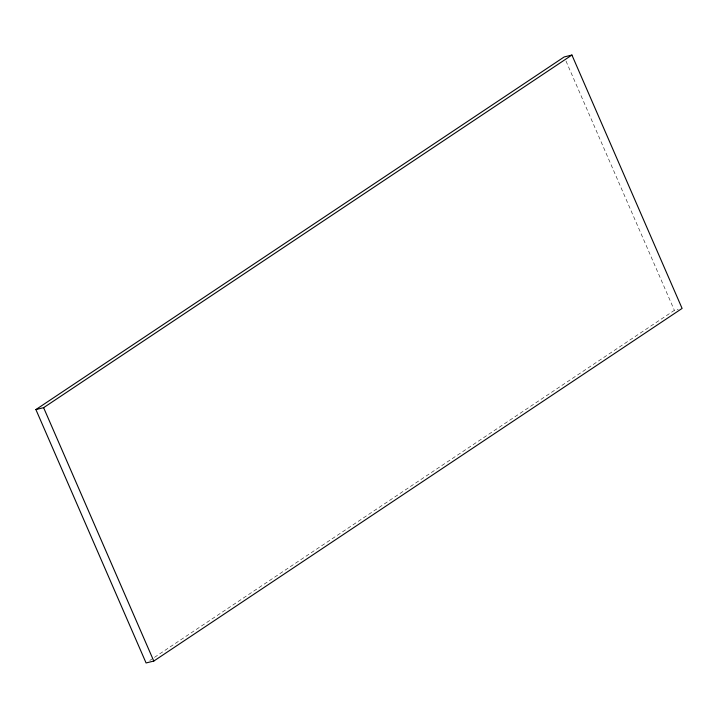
<?xml version="1.0" encoding="UTF-8"?>
<svg xmlns="http://www.w3.org/2000/svg" width="718" height="718" viewBox="0 0 718 718"><rect width="100%" height="100%" fill="white"/><g stroke="black" fill="none" stroke-linecap="round" stroke-linejoin="round"><path stroke-width="0.54" stroke-dasharray="3.59 2.69" d="M149.802 660.47L153.526 657.984M154.46 657.365L674.381 310.329L678.241 309.377M565.99 61.048L674.381 310.329"/><path stroke-width="1.08" d="M35.9 409.574L564.204 56.937L571.923 55.044L682.1 308.426L153.796 661.063L146.077 662.956L35.9 409.574L43.618 407.671L571.923 55.044M43.618 407.671L153.796 661.063"/></g></svg>
